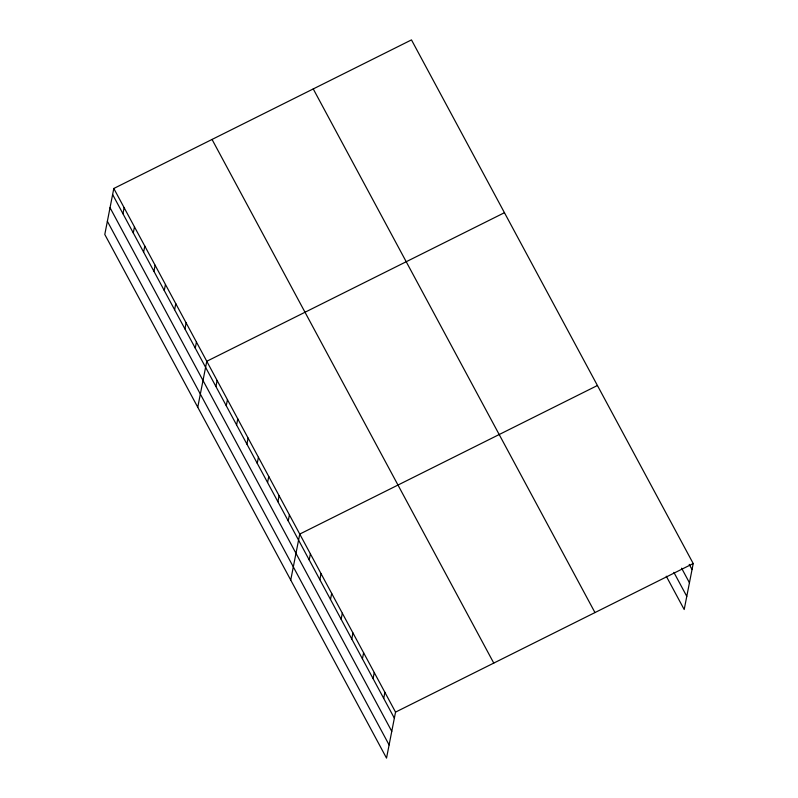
<?xml version="1.0" encoding="UTF-8"?>
<svg xmlns="http://www.w3.org/2000/svg" width="798" height="798" viewBox="0 0 798 798"><rect width="100%" height="100%" fill="white"/><g stroke="black" fill="none" stroke-linecap="round" stroke-linejoin="round"><path stroke-width="1.2" d="M113.805 188.478L104.787 234.462L386.521 758.1L395.539 712.115L113.805 188.478L411.479 39.9L693.213 563.538L684.195 609.522L666.27 576.206M122.952 213.724L124.139 207.67M133.286 232.916L134.473 226.871M143.61 252.118L144.797 246.073M153.944 271.32L155.131 265.275M164.268 290.522L165.455 284.477M174.602 309.724L175.789 303.679M184.937 328.916L186.124 322.871M195.261 348.118L196.448 342.073M197.754 407.259L206.782 361.275L504.456 212.697M215.929 386.521L217.106 380.476M226.253 405.723L227.44 399.678M236.587 424.925L237.774 418.88M246.911 444.117L248.098 438.072M257.245 463.319L258.432 457.274M267.579 482.521L268.756 476.476M277.904 501.723L279.091 495.678M288.238 520.924L289.425 514.88M290.731 580.066L299.749 534.081L597.423 385.504M309.205 559.907L310.392 553.862M319.848 579.687L321.035 573.642M330.492 599.468L331.679 593.423M341.135 619.248L342.322 613.203M351.778 639.028L352.965 632.984M362.422 658.819L363.609 652.764M373.065 678.599L374.252 672.554M383.708 698.38L384.895 692.335M395.539 712.115L693.213 563.538M689.223 564.376L692.026 569.582M681.602 568.186L689.442 582.769M673.891 572.395L686.779 596.345M313.245 88.927L594.979 612.575M212.039 139.441L493.772 663.088M112.618 194.522L394.352 718.16M110.034 207.699L391.768 731.337M107.371 221.275L389.105 744.923"/></g></svg>
